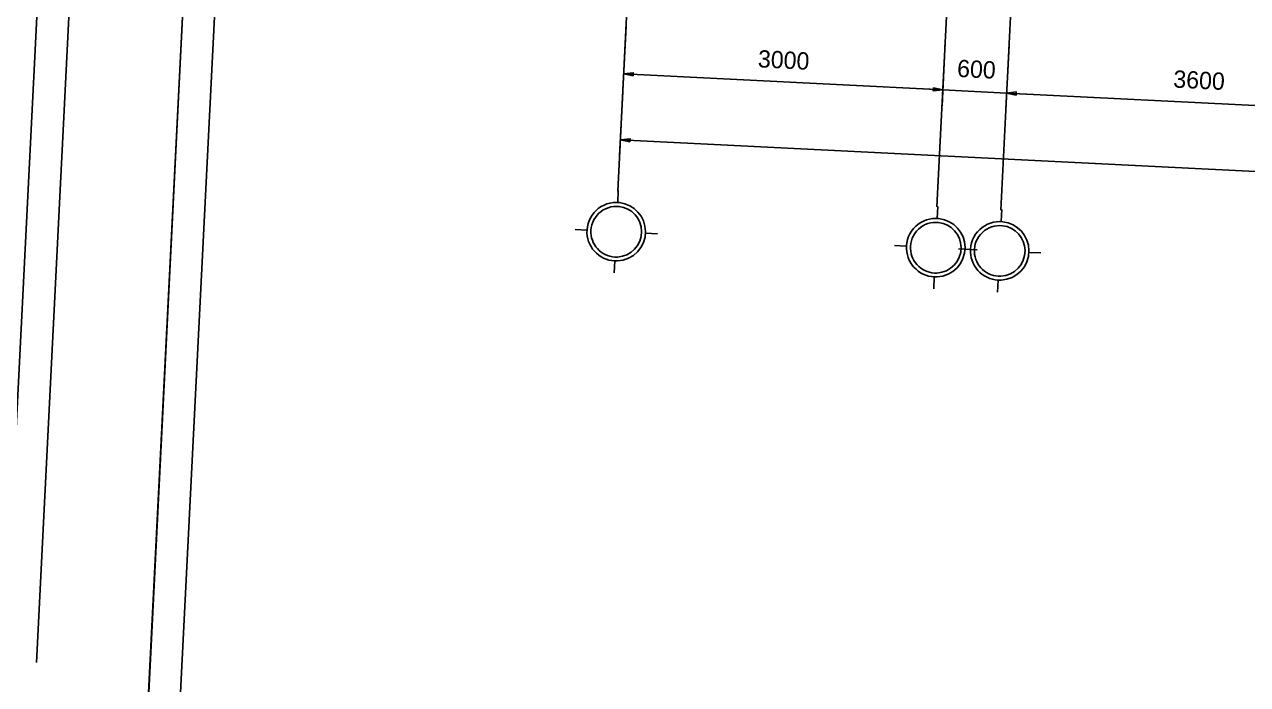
# Model space of a CAD drawing. Extents: x 549999 to 550212, y 1838161 to 1838467.
# Drawn here: x 550107.74 to 550119.22, y 1838230.58 to 1838236.78 of the extents above; entities that cross this region are included whole.
import ezdxf

# ---------------------------------------------------------------- set-up
doc = ezdxf.new("R2010")
doc.units = 0
for name, color, linetype in [('Level 18', 7, 'Continuous'), ('Level 19', 7, 'Continuous'), ('Level 20', 7, 'Continuous')]:
    doc.layers.add(name, color=color, linetype=linetype)

# ---------------------------------------------------------------- blocks, each defined once
blk = doc.blocks.new('GRID_8')
at = {"layer": 'Level 19'}
for p, q in [((-123.6, -207.1), (-123.6, -218.4)), ((-162.3, -245.9), (-151.1, -245.9)), ((-84.8, -245.9), (-96.1, -245.9)), ((-123.6, -284.7), (-123.6, -273.4))]:
    blk.add_line(p, q, dxfattribs=at)
for radius, start, end in [(27.5, 86.5906, 185.4173), (23.8, 86.5906, 185.4173), (23.8, 3.4094, 86.5906), (27.5, 3.4094, 86.5906), (27.5, 185.4173, 275.4173), (23.8, 185.4173, 275.4173), (23.8, 275.4173, 3.4094), (27.5, 275.4173, 3.4094)]:
    blk.add_arc((-123.6, -245.9), radius, start, end, dxfattribs=at)

msp = doc.modelspace()

# ---------------------------------------------------------------- linework, layer by layer
at = {"layer": 'Level 18'}
for p, q in [((550113.308, 1838235.218), (550113.955, 1838248.155)), ((550116.304, 1838235.068), (550116.951, 1838248.005)), ((550116.903, 1838235.038), (550117.55, 1838247.975))]:
    msp.add_line(p, q, dxfattribs=at)
at = {"layer": 'Level 20'}
for p, q in [((550107.55, 1838230.807), (550112.123, 1838322.282)), ((550107.85, 1838230.792), (550112.423, 1838322.267)), ((550107.024, 1838192.936), (550111.597, 1838284.412)), ((550107.324, 1838192.921), (550111.897, 1838284.397)), ((550106.995, 1838192.343), (550111.568, 1838283.819)), ((550107.294, 1838192.328), (550111.867, 1838283.804)), ((550113.385, 1838236.767), (550113.355, 1838236.168)), ((550116.381, 1838236.618), (550116.352, 1838236.018)), ((550116.381, 1838236.618), (550116.352, 1838236.018)), ((550116.981, 1838236.588), (550116.951, 1838235.988)), ((550116.981, 1838236.588), (550116.951, 1838235.988)), ((550113.363, 1838236.318), (550116.359, 1838236.168)), ((550113.354, 1838236.148), (550113.324, 1838235.549)), ((550116.181, 1838236.177), (550116.359, 1838236.168)), ((550116.359, 1838236.168), (550116.958, 1838236.138)), ((550117.137, 1838236.129), (550116.958, 1838236.138)), ((550116.958, 1838236.138), (550120.554, 1838235.958)), ((550113.332, 1838235.699), (550129.412, 1838234.895))]:
    msp.add_line(p, q, dxfattribs=at)
for points in [[(550113.451, 1838236.299), (550113.363, 1838236.318), (550113.453, 1838236.328)], [(550116.271, 1838236.188), (550116.359, 1838236.168), (550116.269, 1838236.158)], [(550116.271, 1838236.188), (550116.359, 1838236.168), (550116.269, 1838236.158)], [(550117.047, 1838236.119), (550116.958, 1838236.138), (550117.048, 1838236.149)], [(550117.047, 1838236.119), (550116.958, 1838236.138), (550117.048, 1838236.149)], [(550113.42, 1838235.68), (550113.332, 1838235.699), (550113.422, 1838235.709)]]:
    msp.add_lwpolyline(points, close=True, dxfattribs=at)

# ---------------------------------------------------------------- block references
at = {"layer": 'Level 19', "xscale": 0.010000000000000004, "yscale": 0.01, "rotation": -2.8619937920406366}
for p in [(550114.65, 1838237.23), (550117.65, 1838237.08), (550118.25, 1838237.05)]:
    msp.add_blockref('GRID_8', p, dxfattribs=at)

# ---------------------------------------------------------------- texts
at = {"layer": 'Level 20'}
for s, p in [('3000', (550114.62, 1838236.38)), ('600', (550116.49, 1838236.29)), ('3600', (550118.52, 1838236.19))]:
    msp.add_text(s, height=0.1622, rotation=357.138, dxfattribs=at).set_placement(p)

doc.saveas('drawing.dxf')
